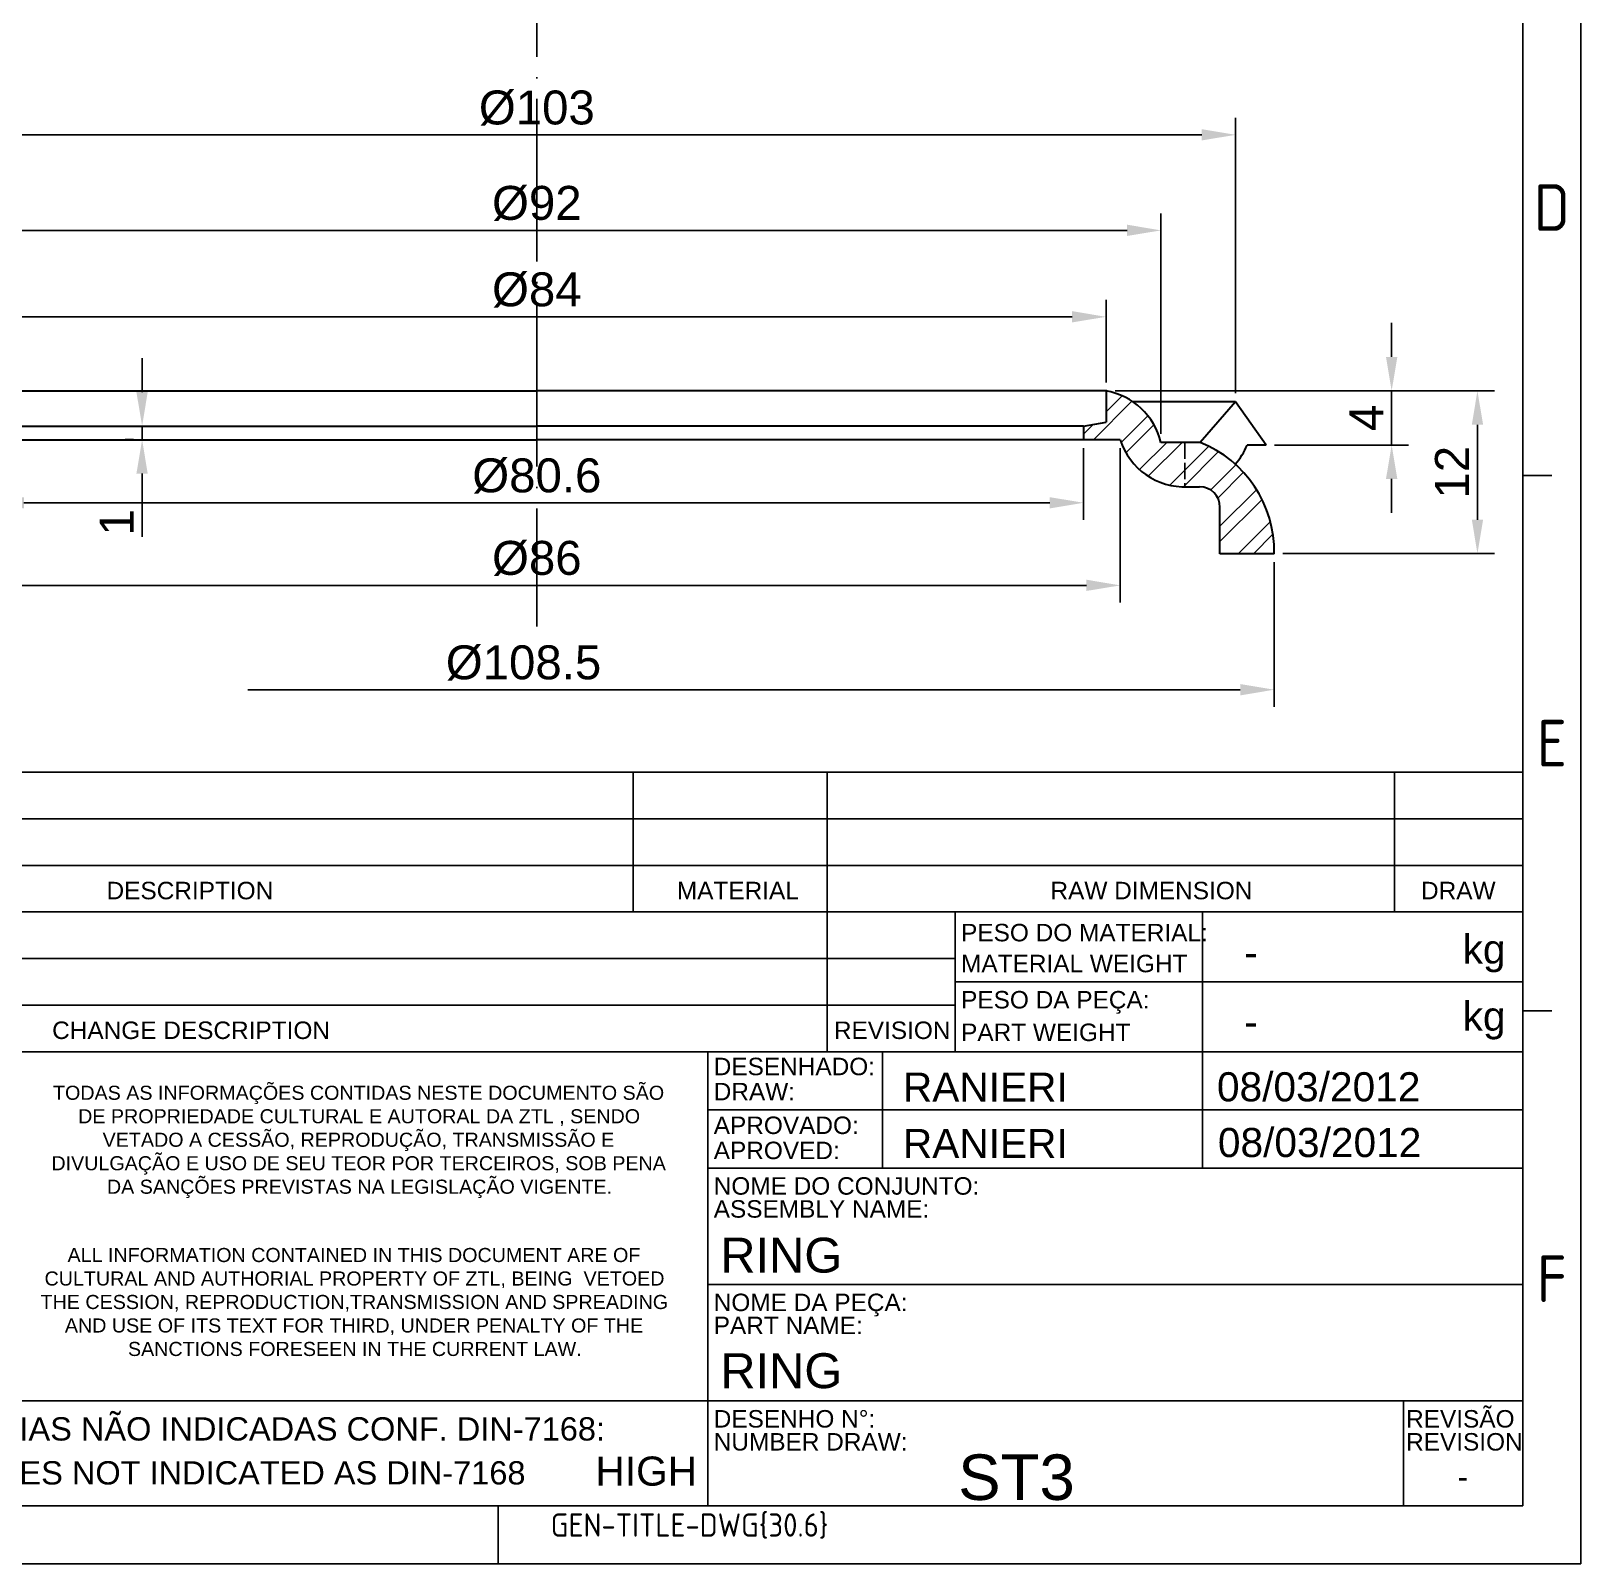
# Model space of a CAD drawing. Header units: millimetres. Extents: x 1860 to 2032, y 1235 to 1476.
# Drawn here: x 1917.8 to 2032.1, y 1235.3 to 1348.2 of the extents above; entities that cross this region are included whole.
import ezdxf
from ezdxf.enums import TextEntityAlignment as Align

# ---------------------------------------------------------------- set-up
doc = ezdxf.new("R2010")
doc.units = ezdxf.units.MM
doc.linetypes.add('ACAD_ISO02W100', pattern=[15, 12, -3])
doc.linetypes.add('ACAD_ISO04W100', pattern=[30, 24, -3, 0, -3])
for name, color, linetype, lineweight in [('AM_0', 7, 'Continuous', 30), ('AM_4', 1, 'ACAD_ISO04W100', 25), ('AM_5', 3, 'Continuous', 25), ('AM_9', 40, 'ACAD_ISO02W100', 25)]:
    doc.layers.add(name, color=color, linetype=linetype, lineweight=lineweight)
doc.styles.add('ACISOTS', font='isocp.shx', dxfattribs={"height": 1})
doc.styles.get("Standard").update_dxf_attribs({"font": 'arial.ttf'})
doc.dimstyles.new('ISO-25', dxfattribs={"dimtxt": 2.5, "dimasz": 2.5, "dimexe": 1.25, "dimexo": 0.625, "dimtad": 1, "dimtxsty": 'Standard', "dimcen": 2.5, "dimadec": 0, "dimazin": 0, "dimtfac": 1, "dimtmove": 0, "dimatfit": 3, "dimfxl": 1, "dimarcsym": 0})

# ---------------------------------------------------------------- blocks, each defined once
blk = doc.blocks.new('*D80')
at = {"layer": 'AM_5', "color": 0, "lineweight": -2, "ltscale": 0.5, "transparency": 16777216}
for p, q in [((1912.12, 1317.5), (1912.12, 1306.14)), ((1998.12, 1317.5), (1998.12, 1306.14)), ((1914.62, 1307.39), (1995.62, 1307.39))]:
    blk.add_line(p, q, dxfattribs=at)
at = {"layer": 'AM_5', "color": 0, "ltscale": 0.5, "transparency": 16777216}
for points in [[(1914.62, 1307.81), (1914.62, 1306.98), (1912.12, 1307.39)], [(1995.62, 1307.81), (1995.62, 1306.98), (1998.12, 1307.39)]]:
    blk.add_solid(points, dxfattribs=at)
at = {"layer": 'Defpoints', "color": 0, "ltscale": 0.5, "transparency": 16777216}
for p in [(1912.12, 1318.13), (1998.12, 1318.13), (1998.12, 1307.39)]:
    blk.add_point(p, dxfattribs=at)
at = {"layer": 'AM_5', "color": 0, "ltscale": 0.5, "transparency": 16777216, "insert": (1955.12, 1309.37), "char_height": 2.5, "attachment_point": 5}
blk.add_mtext('%%C86', dxfattribs=at)
blk = doc.blocks.new('*D81')
at = {"layer": 'AM_5', "color": 0, "lineweight": -2, "ltscale": 0.5, "transparency": 16777216}
for p, q in [((1914.82, 1317.5), (1914.82, 1312.23)), ((1995.42, 1317.5), (1995.42, 1312.23)), ((1917.32, 1313.48), (1992.92, 1313.48))]:
    blk.add_line(p, q, dxfattribs=at)
at = {"layer": 'AM_5', "color": 0, "ltscale": 0.5, "transparency": 16777216}
for points in [[(1917.32, 1313.89), (1917.32, 1313.06), (1914.82, 1313.48)], [(1992.92, 1313.89), (1992.92, 1313.06), (1995.42, 1313.48)]]:
    blk.add_solid(points, dxfattribs=at)
at = {"layer": 'Defpoints', "color": 0, "ltscale": 0.5, "transparency": 16777216}
for p in [(1914.82, 1318.13), (1995.42, 1318.13), (1995.42, 1313.48)]:
    blk.add_point(p, dxfattribs=at)
at = {"layer": 'AM_5', "color": 0, "ltscale": 0.5, "transparency": 16777216, "insert": (1955.12, 1315.45), "char_height": 2.5, "attachment_point": 5}
blk.add_mtext('%%C80.6', dxfattribs=at)
blk = doc.blocks.new('*D82')
at = {"layer": 'AM_5', "color": 0, "lineweight": -2, "ltscale": 0.5, "transparency": 16777216}
for p, q in [((1913.17, 1322.35), (1913.17, 1328.43)), ((1997.07, 1322.35), (1997.07, 1328.43)), ((1915.67, 1327.18), (1994.57, 1327.18))]:
    blk.add_line(p, q, dxfattribs=at)
at = {"layer": 'AM_5', "color": 0, "ltscale": 0.5, "transparency": 16777216}
for points in [[(1915.67, 1327.6), (1915.67, 1326.77), (1913.17, 1327.18)], [(1994.57, 1327.6), (1994.57, 1326.77), (1997.07, 1327.18)]]:
    blk.add_solid(points, dxfattribs=at)
at = {"layer": 'Defpoints', "color": 0, "ltscale": 0.5, "transparency": 16777216}
for p in [(1997.07, 1327.18), (1913.17, 1321.73), (1997.07, 1321.73)]:
    blk.add_point(p, dxfattribs=at)
at = {"layer": 'AM_5', "color": 0, "ltscale": 0.5, "transparency": 16777216, "insert": (1955.12, 1329.16), "char_height": 2.5, "attachment_point": 5}
blk.add_mtext('%%C84', dxfattribs=at)
blk = doc.blocks.new('*D83')
at = {"layer": 'AM_5', "color": 0, "lineweight": -2, "ltscale": 0.5, "transparency": 16777216}
for p, q in [((1909.12, 1318.55), (1909.12, 1334.8)), ((2001.12, 1318.55), (2001.12, 1334.8)), ((1911.62, 1333.55), (1998.62, 1333.55))]:
    blk.add_line(p, q, dxfattribs=at)
at = {"layer": 'AM_5', "color": 0, "ltscale": 0.5, "transparency": 16777216}
for points in [[(1911.62, 1333.97), (1911.62, 1333.14), (1909.12, 1333.55)], [(1998.62, 1333.97), (1998.62, 1333.14), (2001.12, 1333.55)]]:
    blk.add_solid(points, dxfattribs=at)
at = {"layer": 'Defpoints', "color": 0, "ltscale": 0.5, "transparency": 16777216}
for p in [(2001.12, 1333.55), (1909.12, 1317.93), (2001.12, 1317.93)]:
    blk.add_point(p, dxfattribs=at)
at = {"layer": 'AM_5', "color": 0, "ltscale": 0.5, "transparency": 16777216, "insert": (1955.12, 1335.53), "char_height": 2.5, "attachment_point": 5}
blk.add_mtext('%%C92', dxfattribs=at)
blk = doc.blocks.new('*D84')
at = {"layer": 'AM_5', "color": 0, "lineweight": -2, "ltscale": 0.5, "transparency": 16777216}
for p, q in [((1903.62, 1321.55), (1903.62, 1341.84)), ((2006.62, 1321.55), (2006.62, 1341.84)), ((1906.12, 1340.59), (2004.12, 1340.59))]:
    blk.add_line(p, q, dxfattribs=at)
at = {"layer": 'AM_5', "color": 0, "ltscale": 0.5, "transparency": 16777216}
for points in [[(1906.12, 1341.01), (1906.12, 1340.18), (1903.62, 1340.59)], [(2004.12, 1341.01), (2004.12, 1340.18), (2006.62, 1340.59)]]:
    blk.add_solid(points, dxfattribs=at)
at = {"layer": 'Defpoints', "color": 0, "ltscale": 0.5, "transparency": 16777216}
for p in [(2006.62, 1340.59), (1903.62, 1320.93), (2006.62, 1320.93)]:
    blk.add_point(p, dxfattribs=at)
at = {"layer": 'AM_5', "color": 0, "ltscale": 0.5, "transparency": 16777216, "insert": (1955.12, 1342.56), "char_height": 2.5, "attachment_point": 5}
blk.add_mtext('%%C103', dxfattribs=at)
blk = doc.blocks.new('*D85')
at = {"layer": 'AM_5', "color": 0, "lineweight": -2, "ltscale": 0.5, "transparency": 16777216}
for p, q in [((1997.74, 1321.73), (2025.69, 1321.73)), ((2024.44, 1319.23), (2024.44, 1312.23)), ((2010.09, 1309.73), (2025.69, 1309.73))]:
    blk.add_line(p, q, dxfattribs=at)
at = {"layer": 'AM_5', "color": 0, "ltscale": 0.5, "transparency": 16777216}
for points in [[(2024.03, 1319.23), (2024.86, 1319.23), (2024.44, 1321.73)], [(2024.03, 1312.23), (2024.86, 1312.23), (2024.44, 1309.73)]]:
    blk.add_solid(points, dxfattribs=at)
at = {"layer": 'Defpoints', "color": 0, "ltscale": 0.5, "transparency": 16777216}
for p in [(1997.12, 1321.73), (2009.47, 1309.73), (2024.44, 1309.73)]:
    blk.add_point(p, dxfattribs=at)
at = {"layer": 'AM_5', "color": 0, "ltscale": 0.5, "transparency": 16777216, "insert": (2022.56, 1315.73), "char_height": 2.5, "attachment_point": 5, "rotation": 90}
blk.add_mtext('12', dxfattribs=at)
blk = doc.blocks.new('*D86')
at = {"layer": 'AM_5', "color": 0, "lineweight": -2, "ltscale": 0.5, "transparency": 16777216}
for p, q in [((2018.12, 1324.23), (2018.12, 1326.73)), ((1997.74, 1321.73), (2019.37, 1321.73)), ((2018.12, 1321.73), (2018.12, 1317.73)), ((2009.49, 1317.73), (2019.37, 1317.73)), ((2018.12, 1315.23), (2018.12, 1312.73))]:
    blk.add_line(p, q, dxfattribs=at)
at = {"layer": 'AM_5', "color": 0, "ltscale": 0.5, "transparency": 16777216}
for points in [[(2017.7, 1324.23), (2018.54, 1324.23), (2018.12, 1321.73)], [(2017.7, 1315.23), (2018.54, 1315.23), (2018.12, 1317.73)]]:
    blk.add_solid(points, dxfattribs=at)
at = {"layer": 'Defpoints', "color": 0, "ltscale": 0.5, "transparency": 16777216}
for p in [(1997.12, 1321.73), (2008.87, 1317.73), (2018.12, 1317.73)]:
    blk.add_point(p, dxfattribs=at)
at = {"layer": 'AM_5', "color": 0, "ltscale": 0.5, "transparency": 16777216, "insert": (2016.25, 1319.73), "char_height": 2.5, "attachment_point": 5, "rotation": 90}
blk.add_mtext('4', dxfattribs=at)
blk = doc.blocks.new('*D90')
at = {"layer": 'AM_5', "color": 0, "lineweight": -2, "ltscale": 0.5, "transparency": 16777216}
for p, q in [((1926.03, 1321.63), (1926.03, 1324.13)), ((1925.4, 1319.13), (1924.78, 1319.13)), ((1926.03, 1319.13), (1926.03, 1318.13)), ((1925.4, 1318.13), (1924.78, 1318.13)), ((1926.03, 1315.63), (1926.03, 1310.96))]:
    blk.add_line(p, q, dxfattribs=at)
at = {"layer": 'AM_5', "color": 0, "ltscale": 0.5, "transparency": 16777216}
for points in [[(1925.61, 1321.63), (1926.44, 1321.63), (1926.03, 1319.13)], [(1925.61, 1315.63), (1926.44, 1315.63), (1926.03, 1318.13)]]:
    blk.add_solid(points, dxfattribs=at)
at = {"layer": 'Defpoints', "color": 0, "ltscale": 0.5, "transparency": 16777216}
for p in [(1926.03, 1319.13), (1926.03, 1318.13), (1926.03, 1318.13)]:
    blk.add_point(p, dxfattribs=at)
at = {"layer": 'AM_5', "color": 0, "ltscale": 0.5, "transparency": 16777216, "insert": (1924.15, 1312.04), "char_height": 2.5, "attachment_point": 5, "rotation": 90}
blk.add_mtext('1', dxfattribs=at)

msp = doc.modelspace()

# ---------------------------------------------------------------- hatches: boundary and pattern name
at = {"layer": 'AM_5', "ltscale": 0.5}
h = msp.add_hatch(dxfattribs=at)
h.set_pattern_fill('ANSI32', color=1, scale=0.25)
h.paths.add_polyline_path([(1912.117, 1318.127), (1914.817, 1318.127), (1914.817, 1319.127), (1913.167, 1319.427), (1913.167, 1321.727, 0.2967188), (1909.117, 1317.927), (1906.217, 1317.927), (1903.617, 1320.927), (1901.367, 1317.727), (1902.767, 1317.727, 0.6995931)])
h.paths.add_polyline_path([(1997.067, 1321.727), (1997.067, 1319.427), (1995.417, 1319.127), (1995.417, 1318.127), (1998.117, 1318.127, 0.3150721), (2002.652, 1314.656), (2002.865, 1314.656), (2002.865, 1317.927), (2001.117, 1317.927, 0.2967188)])
h.paths.add_polyline_path([(2004.017, 1317.927), (2002.865, 1317.927), (2002.865, 1314.656), (2003.967, 1314.656, -0.4142136), (2005.467, 1313.156), (2005.467, 1309.727), (2009.467, 1309.727, 0.3114504)])

# ---------------------------------------------------------------- linework, layer by layer
at = {"color": 135, "lineweight": 25}
for p, q in [((2032.074, 1476.375), (2032.074, 1235.277)), ((2029.929, 1315.5), (2027.784, 1315.5)), ((2029.929, 1276.032), (2027.784, 1276.032)), ((1952.28, 1235.277), (1952.28, 1239.567)), ((2032.074, 1235.277), (1859.616, 1235.277))]:
    msp.add_line(p, q, dxfattribs=at)
for p, q in [((2027.784, 1239.567), (2027.784, 1472.085)), ((2027.784, 1293.621), (1876.776, 1293.621)), ((1962.219, 1293.621), (1962.219, 1283.325)), ((1976.506, 1273.029), (1976.506, 1293.621)), ((2018.336, 1283.325), (2018.336, 1293.621)), ((2027.784, 1290.189), (1876.776, 1290.189)), ((1976.506, 1290.189), (1976.506, 1273.029)), ((2027.784, 1286.757), (1876.776, 1286.757)), ((1876.776, 1283.325), (2027.784, 1283.325)), ((1876.776, 1283.325), (1985.955, 1283.325)), ((1985.955, 1273.029), (1985.955, 1283.325)), ((2004.189, 1283.325), (2004.189, 1278.177)), ((2027.784, 1239.567), (2027.784, 1283.325)), ((1985.955, 1279.893), (1876.776, 1279.893)), ((1985.955, 1278.177), (2027.784, 1278.177)), ((2004.189, 1278.177), (2004.189, 1273.029)), ((1876.776, 1276.461), (1985.955, 1276.461)), ((1876.776, 1273.029), (1967.724, 1273.029)), ((1967.724, 1273.029), (1967.724, 1256.727)), ((1967.724, 1273.029), (2027.784, 1273.029)), ((1980.594, 1273.029), (1980.594, 1264.449)), ((2004.189, 1273.029), (2004.189, 1264.449)), ((1967.724, 1268.739), (2027.784, 1268.739)), ((1967.724, 1264.449), (2027.784, 1264.449)), ((1967.724, 1256.727), (1967.724, 1247.289)), ((1967.724, 1255.869), (2027.784, 1255.869)), ((1967.724, 1247.289), (1876.776, 1247.289)), ((1967.724, 1239.567), (1967.724, 1247.289)), ((1967.724, 1247.289), (2019.204, 1247.289)), ((2018.993, 1247.289), (2018.993, 1239.567)), ((2027.784, 1247.289), (2019.204, 1247.289)), ((1876.776, 1239.567), (2027.784, 1239.567)), ((1876.776, 1239.567), (2027.784, 1239.567))]:
    msp.add_line(p, q)
at = {"layer": 'AM_0', "ltscale": 0.5}
for p, q in [((1913.117, 1321.727), (1955.117, 1321.727)), ((1913.167, 1321.727), (1955.117, 1321.727)), ((1997.067, 1321.727), (1955.117, 1321.727)), ((1997.117, 1321.727), (1955.117, 1321.727)), ((1997.067, 1321.727), (1997.067, 1319.427)), ((2006.617, 1320.927), (1999.032, 1320.927)), ((2006.617, 1320.927), (2004.017, 1317.927)), ((2008.867, 1317.727), (2006.617, 1320.927)), ((1995.417, 1319.127), (1997.067, 1319.427)), ((1914.817, 1319.127), (1955.117, 1319.127)), ((1995.417, 1319.127), (1955.117, 1319.127)), ((1995.417, 1319.127), (1995.417, 1318.127)), ((1912.117, 1318.127), (1955.117, 1318.127)), ((1998.117, 1318.127), (1955.117, 1318.127)), ((2004.017, 1317.927), (2001.117, 1317.927)), ((2008.867, 1317.727), (2007.467, 1317.727)), ((2002.652, 1314.656), (2003.967, 1314.656)), ((2005.467, 1309.727), (2005.467, 1313.156)), ((2009.467, 1309.727), (2005.467, 1309.727))]:
    msp.add_line(p, q, dxfattribs=at)
for centre, radius, start, end in [((1996.172, 1316.715), 5.091, 13.77086, 79.87732), ((2002.865, 1319.633), 4.981, 197.5976, 272.44966), ((2000.798, 1309.876), 8.67, 359.01092, 68.20781), ((2002.865, 1319.633), 4.981, 318.42285, 337.50308), ((2002.865, 1319.633), 4.981, 267.55034, 272.44966), ((2003.967, 1313.156), 1.5, 0, 90)]:
    msp.add_arc(centre, radius, start, end, dxfattribs=at)
at = {"layer": 'AM_4', "ltscale": 0.5}
msp.add_line((1955.117, 1448.947), (1955.117, 1304.368), dxfattribs=at)
at = {"layer": 'AM_5', "ltscale": 0.5}
for p, q in [((2009.467, 1309.102), (2009.467, 1298.453)), ((2006.967, 1299.703), (1933.829, 1299.703))]:
    msp.add_line(p, q, dxfattribs=at)
msp.add_solid([(2006.967, 1300.119), (2006.967, 1299.286), (2009.467, 1299.703)], dxfattribs=at)
at = {"layer": 'AM_9', "ltscale": 0.1}
msp.add_line((2002.865, 1317.927), (2002.865, 1314.656), dxfattribs=at)

# ---------------------------------------------------------------- texts
at = {"color": 135, "lineweight": 25, "style": 'ACISOTS'}
for s, p in [('D', (2029.929, 1335.234)), ('E', (2029.929, 1295.766)), ('F', (2029.929, 1256.298))]:
    msp.add_text(s, height=3.432, dxfattribs=at).set_placement(p, align=Align.MIDDLE)
for s, height, p in [('DESCRIPTION', 1.287, (1923.407, 1284.26)), ('MATERIAL', 1.287, (1965.44, 1284.26)), ('RAW DIMENSION', 1.287, (1992.976, 1284.26)), ('DRAW', 1.287, (2020.285, 1284.26)), ('PESO DO MATERIAL:', 1.287, (1986.387, 1281.161)), ('kg', 2.145, (2023.35, 1279.516)), ('MATERIAL WEIGHT', 1.287, (1986.387, 1278.881)), ('PESO DA PEÇA:', 1.287, (1986.387, 1276.215)), ('kg', 2.145, (2023.35, 1274.567)), ('CHANGE DESCRIPTION', 1.287, (1919.399, 1273.964)), ('REVISION', 1.287, (1977.013, 1273.964)), ('PART WEIGHT', 1.287, (1986.387, 1273.813)), ('DESENHADO:', 1.287, (1968.156, 1271.296)), ('DRAW:', 1.287, (1968.156, 1269.445)), ('APROVADO:', 1.287, (1968.156, 1266.962)), ('APROVED:', 1.287, (1968.156, 1265.11)), ('NOME DO CONJUNTO:', 1.287, (1968.156, 1262.492)), ('ASSEMBLY NAME:', 1.287, (1968.156, 1260.797)), ('NOME DA PEÇA:', 1.287, (1968.156, 1253.912)), ('PART NAME:', 1.287, (1968.156, 1252.217)), ('TOLERÂNCIAS NÃO INDICADAS CONF. DIN-7168:', 1.716, (1903.937, 1244.375)), ('DESENHO N%%d:', 1.287, (1968.156, 1245.332)), ('REVISÃO', 1.287, (2019.184, 1245.332)), ('NUMBER DRAW:', 1.287, (1968.156, 1243.637)), ('REVISION', 1.287, (2019.184, 1243.637)), ('TOLERANCES NOT INDICATED AS DIN-7168', 1.716, (1903.937, 1241.136))]:
    msp.add_text(s, height=height).set_placement(p)
at = {"linetype": 'Continuous', "char_height": 1.03818, "attachment_point": 1}
for s, width, insert in [('\\pi1.1192;TODAS AS INFORMAÇÕES CONTIDAS NESTE DOCUMENTO SÃO \\P\\pi2.9693;DE PROPRIEDADE CULTURAL E AUTORAL DA ZTL , SENDO \\P\\pi4.7765;VETADO A CESSÃO, REPRODUÇÃO, TRANSMISSÃO E \\P\\pi1.0012;DIVULGAÇÃO E USO DE SEU TEOR POR TERCEIROS, SOB PENA \\P\\pi5.0934;DA SANÇÕES PREVISTAS NA LEGISLAÇÃO VIGENTE.', 47.18458, (1918.343, 1270.52)), ('\\pi2.1895;ALL INFORMATION CONTAINED IN THIS DOCUMENT ARE OF \\P\\pi0.49631;CULTURAL AND AUTHORIAL PROPERTY OF ZTL, BEING  VETOED \\P\\pi0.20277;THE CESSION, REPRODUCTION,TRANSMISSION AND SPREADING \\P\\pi1.9934;AND USE OF ITS TEXT FOR THIRD, UNDER PENALTY OF THE \\P\\pi6.6429;SANCTIONS FORESEEN IN THE CURRENT LAW.', 46.53585, (1918.343, 1258.565))]:
    msp.add_mtext_dynamic_manual_height_columns(s, width=width, gutter_width=12.5, heights=[0], dxfattribs=dict(at, insert=insert))
for p in [(2007.245, 1280.345), (2007.245, 1275.24)]:
    msp.add_attdef('-', text='', height=2.145).set_placement(p, align=Align.MIDDLE_LEFT)
for tag, p, height in [('RANIERI', (1982.098, 1269.344), 2.145), ('08/03/2012', (2005.244, 1269.369), 2.145), ('RANIERI', (1982.096, 1265.192), 2.145), ('08/03/2012', (2005.313, 1265.264), 2.145), ('RING', (1968.641, 1256.748), 2.574), ('RING', (1968.641, 1248.233), 2.574), ('ST3', (1986.171, 1239.995), 3.356)]:
    msp.add_attdef(tag, p, '', height=height)
for tag, height, p in [('HIGH', 2.145, (1963.184, 1242.122)), ('-', 1.678, (2023.373, 1241.702))]:
    msp.add_attdef(tag, text='', height=height).set_placement(p, align=Align.MIDDLE_CENTER)
at = {"color": 135, "style": 'ACISOTS'}
msp.add_attdef('GEN-TITLE-DWG{30.6}', (1956.144, 1237.29), '', height=1.716, dxfattribs=at)
at = {"layer": 'AM_5', "ltscale": 0.5, "insert": (1954.14, 1301.674), "char_height": 2.5, "attachment_point": 5}
msp.add_mtext('%%C108.5', dxfattribs=at)

# ---------------------------------------------------------------- dimensions: what is measured, and where the dimension line sits
at = {"layer": 'AM_5', "ltscale": 0.5}
for base, p1, p2, text, picture, middle in [((2006.617, 1340.593), (1903.617, 1320.927), (2006.617, 1320.927), '%%C103', '*D84', (1955.117, 1342.564)), ((2001.117, 1333.555), (1909.117, 1317.927), (2001.117, 1317.927), '%%C92', '*D83', (1955.117, 1335.526)), ((1997.067, 1327.184), (1913.167, 1321.727), (1997.067, 1321.727), '%%C84', '*D82', (1955.117, 1329.155)), ((1998.117, 1307.395), (1912.117, 1318.127), (1998.117, 1318.127), '%%C86', '*D80', (1955.117, 1309.366)), ((1995.417, 1313.476), (1914.817, 1318.127), (1995.417, 1318.127), '%%C80.6', '*D81', (1955.117, 1315.447))]:
    dim = msp.add_linear_dim(base=base, p1=p1, p2=p2, text=text, dimstyle='ISO-25', dxfattribs=at)
    dim.commit()
    dim.dimension.update_dxf_attribs({"geometry": picture, "text_midpoint": middle})
for base, p1, p2, picture, middle in [((2018.12, 1317.727), (1997.117, 1321.727), (2008.867, 1317.727), '*D86', (2016.245, 1319.727)), ((1926.026, 1318.127), (1926.026, 1319.127), (1926.026, 1318.127), '*D90', (1924.146, 1312.041)), ((2024.445, 1309.727), (1997.117, 1321.727), (2009.467, 1309.727), '*D85', (2022.564, 1315.727))]:
    dim = msp.add_linear_dim(base=base, p1=p1, p2=p2, angle=90, dimstyle='ISO-25', dxfattribs=at)
    dim.commit()
    dim.dimension.update_dxf_attribs({"geometry": picture, "text_midpoint": middle})

doc.saveas('drawing.dxf')
